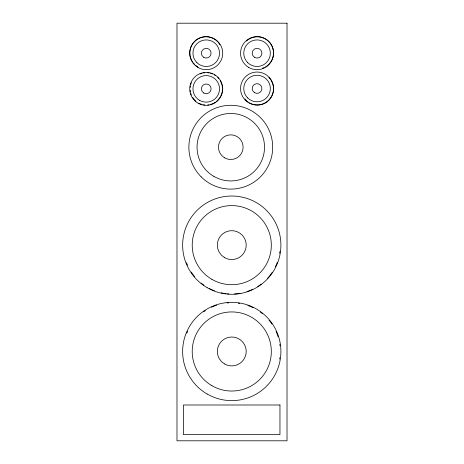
<?xml version="1.0" encoding="UTF-8"?>
<svg xmlns="http://www.w3.org/2000/svg" width="464" height="464" viewBox="0 0 464 464"><rect width="100%" height="100%" fill="white"/><g stroke="black" fill="none" stroke-linecap="round" stroke-linejoin="round"><path stroke-width="0.7" d="M219.895 97.44L217.709 100.294A16.153 16.153 0 0 1 216.671 101.239M244.957 98.913L246.013 100.294A16.153 16.153 0 0 0 248.17 102.103M192.717 61.921L191.963 60.941A16.153 16.153 0 0 1 197.873 38.877A16.153 16.153 0 0 1 219.936 44.788M193.471 62.907L194.526 64.287M192.676 97.44L194.509 99.83M279.85 357.709A48.459 48.459 0 0 1 279.647 359.09M186.859 333.181A48.459 48.459 0 0 1 187.682 331.25M203.586 311.854A48.459 48.459 0 0 1 205.32 310.665M211.497 307.238A48.459 48.459 0 0 1 216.717 305.184M227.053 303.004A48.459 48.459 0 0 1 228.45 302.888M238.316 303.201A48.459 48.459 0 0 1 239.697 303.41M247.892 305.503A48.459 48.459 0 0 1 253.071 307.673M260.333 312.034A48.459 48.459 0 0 1 262.549 313.751M269.056 320.201A48.459 48.459 0 0 1 272.003 324.127M276.109 331.534A48.459 48.459 0 0 1 278.087 336.783M279.798 344.363A48.459 48.459 0 0 1 279.978 345.755M279.943 251.349A48.459 48.459 0 0 1 279.647 253.431M277.31 262.288A48.459 48.459 0 0 1 275.384 266.8M272.229 272.322A48.459 48.459 0 0 1 267.467 278.4M261.203 284.101A48.459 48.459 0 0 1 257.752 286.503M252.805 289.246A48.459 48.459 0 0 1 246.947 291.601M240.085 293.312A48.459 48.459 0 0 1 234.511 293.944M228.856 293.927A48.459 48.459 0 0 1 227.447 293.822M226.043 293.671A48.459 48.459 0 0 1 221.212 292.842M214.443 290.795A48.459 48.459 0 0 1 209.339 288.48M203.905 285.163A48.459 48.459 0 0 1 201.115 283.034M194.607 276.585A48.459 48.459 0 0 1 191.272 272.078M187.555 265.251A48.459 48.459 0 0 1 186.493 262.659M222.424 89.569A16.153 16.153 0 0 1 222.053 92.371M221.885 93.049A16.153 16.153 0 0 1 220.272 96.947M215.545 102.103A16.153 16.153 0 0 1 210.465 104.47M209.096 104.777A16.153 16.153 0 0 1 207.686 104.963M204.879 104.963A16.153 16.153 0 0 1 203.476 104.777M202.107 104.47A16.153 16.153 0 0 1 198.824 103.194M195.901 101.239A16.153 16.153 0 0 1 194.863 100.294M191.365 95.05A16.153 16.153 0 0 1 190.681 93.049M190.379 91.681A16.153 16.153 0 0 1 190.194 90.271M190.194 87.464A16.153 16.153 0 0 1 190.379 86.06M190.681 84.692A16.153 16.153 0 0 1 191.365 82.691M200.106 73.944A16.153 16.153 0 0 1 202.107 73.266M203.476 72.964A16.153 16.153 0 0 1 204.879 72.778M207.686 72.778A16.153 16.153 0 0 1 209.096 72.964M210.465 73.266A16.153 16.153 0 0 1 212.466 73.944M214.362 74.884A16.153 16.153 0 0 1 215.545 75.638M217.709 77.447A16.153 16.153 0 0 1 218.654 78.486M220.272 80.794A16.153 16.153 0 0 1 221.885 84.692M222.053 85.37A16.153 16.153 0 0 1 222.424 88.172M271.423 80.794A16.153 16.153 0 0 1 271.423 96.947L268.853 100.294A16.153 16.153 0 0 1 249.359 102.857M268.853 77.447A16.153 16.153 0 0 1 271.057 80.197M246.517 40.96A16.153 16.153 0 0 1 271.423 60.941L268.853 64.287A16.153 16.153 0 0 1 265.512 66.851M264.265 67.5A16.153 16.153 0 0 1 262.288 68.272M197.873 66.851A16.153 16.153 0 0 1 195.564 65.233M287.019 23.2L176.981 23.2L176.981 440.8L287.019 440.8L287.019 23.2M279.96 404.997L183.384 404.997L183.384 434.606L279.96 434.606L279.96 404.997M254.626 57.379L252.857 55.61A4.843 4.843 0 0 1 256.198 48.418A4.843 4.843 0 0 1 261.812 54.021A4.843 4.843 0 0 1 254.626 57.379M254.626 92.713L252.857 90.938A4.843 4.843 0 0 1 256.198 83.752A4.843 4.843 0 0 1 261.812 89.355A4.843 4.843 0 0 1 254.626 92.713M203.812 57.379L202.043 55.61A4.843 4.843 0 0 1 205.39 48.418A4.843 4.843 0 0 1 211.004 54.021A4.843 4.843 0 0 1 203.812 57.379M203.812 93.049L202.043 91.275A4.843 4.843 0 0 1 205.39 84.088A4.843 4.843 0 0 1 211.004 89.691A4.843 4.843 0 0 1 203.812 93.049M224.634 157.847L222.07 155.904L220.133 153.34A12.308 12.308 0 0 1 228.636 135.059A12.308 12.308 0 0 1 242.904 149.309A12.308 12.308 0 0 1 224.634 157.841M224.559 257.624L221.554 255.345L219.281 252.341A14.43 14.43 0 0 1 229.251 230.91A14.43 14.43 0 0 1 245.978 247.614A14.43 14.43 0 0 1 224.564 257.619M224.559 363.962L221.554 361.682L219.281 358.678A14.43 14.43 0 0 1 229.251 337.247A14.43 14.43 0 0 1 245.978 353.951A14.43 14.43 0 0 1 224.564 363.956M247.654 62.576A13.27 13.27 0 0 0 269.862 56.637A13.27 13.27 0 0 0 253.617 40.374A13.27 13.27 0 0 0 247.654 62.576M248.803 67.477A16.489 16.489 0 0 0 273.534 53.198A16.489 16.489 0 0 0 248.803 38.918A16.489 16.489 0 0 0 248.803 67.477M247.654 97.91A13.27 13.27 0 0 0 269.862 91.971A13.27 13.27 0 0 0 253.617 75.707A13.27 13.27 0 0 0 247.654 97.91M245.381 100.183A16.489 16.489 0 0 0 272.971 92.8A16.489 16.489 0 0 0 252.781 72.599A16.489 16.489 0 0 0 245.381 100.183M196.846 62.576A13.27 13.27 0 0 0 219.054 56.637A13.27 13.27 0 0 0 202.803 40.374A13.27 13.27 0 0 0 196.846 62.576M197.989 67.477A16.489 16.489 0 0 0 222.72 53.198A16.489 16.489 0 0 0 197.989 38.918A16.489 16.489 0 0 0 197.989 67.477M199.595 100.357A13.27 13.27 0 0 0 219.507 88.862A13.27 13.27 0 0 0 199.595 77.372A13.27 13.27 0 0 0 199.595 100.357M194.567 100.52A16.489 16.489 0 0 0 222.157 93.136A16.489 16.489 0 0 0 201.973 72.935A16.489 16.489 0 0 0 194.567 100.52M213.916 176.419A33.733 33.733 0 0 0 264.515 147.204A33.733 33.733 0 0 0 213.916 117.995A33.733 33.733 0 0 0 213.916 176.419M201.138 176.83A41.911 41.911 0 0 0 271.26 158.067A41.911 41.911 0 0 0 219.953 106.72A41.911 41.911 0 0 0 201.138 176.83M211.996 385.741A39.55 39.55 0 0 0 271.318 351.486A39.55 39.55 0 0 0 211.996 317.231A39.55 39.55 0 0 0 211.996 385.741M207.199 394.04A49.138 49.138 0 0 0 280.906 351.486A49.138 49.138 0 0 0 207.199 308.931A49.138 49.138 0 0 0 207.199 394.04M211.996 279.403A39.55 39.55 0 0 0 271.318 245.149A39.55 39.55 0 0 0 211.996 210.9A39.55 39.55 0 0 0 211.996 279.403M207.199 287.703A49.138 49.138 0 0 0 280.906 245.149A49.138 49.138 0 0 0 207.199 202.6A49.138 49.138 0 0 0 207.199 287.703"/></g></svg>
